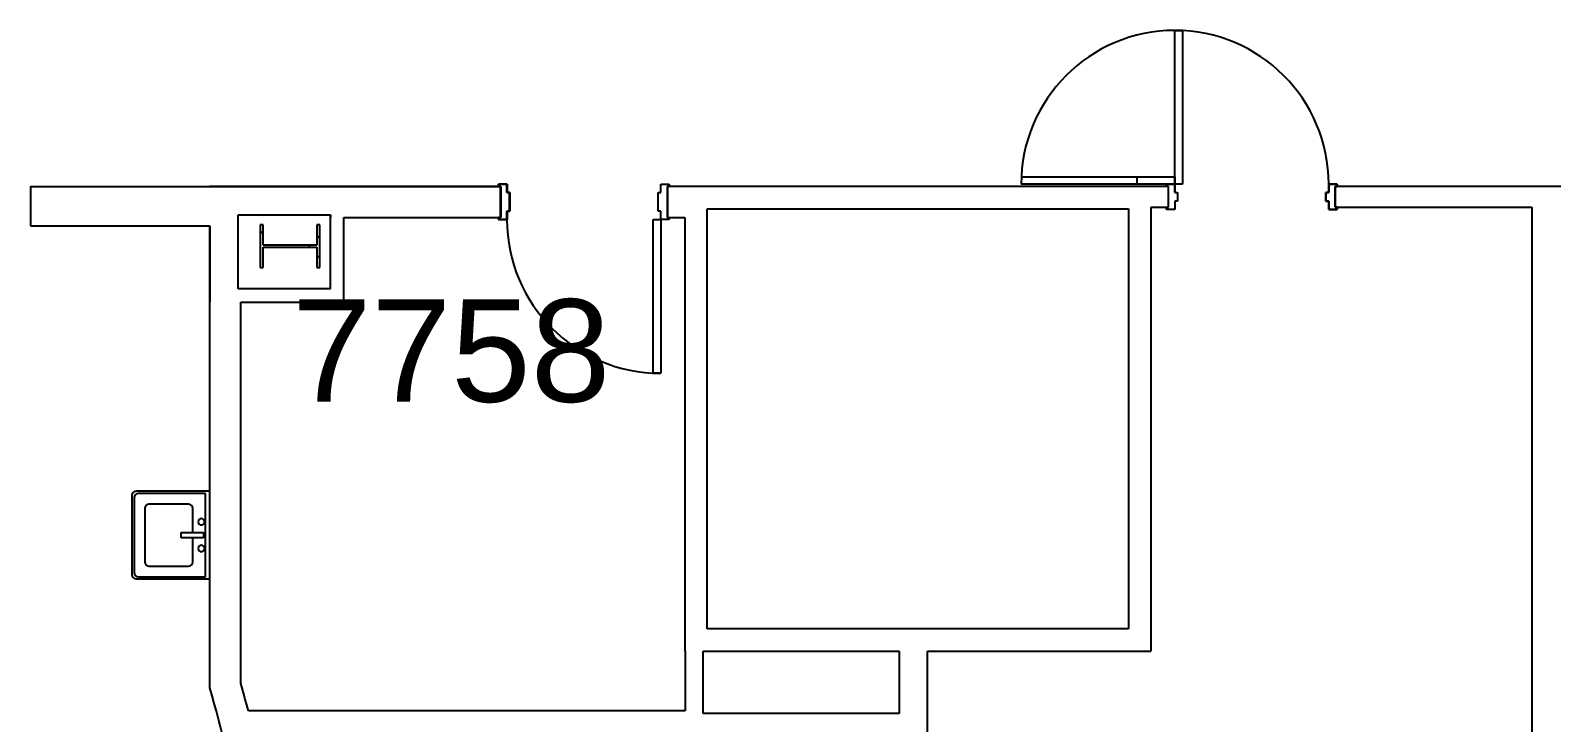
# Model space of a CAD drawing. Header units: inches. Extents: x -59 to 5673, y -29 to 4299.
# Drawn here: x 1069.8 to 1426, y 3741.6 to 3903.6 of the extents above; entities that cross this region are included whole.
import ezdxf

# ---------------------------------------------------------------- set-up
doc = ezdxf.new("R2010")
doc.units = ezdxf.units.IN
doc.header["$LTSCALE"] = 96
doc.header["$MEASUREMENT"] = 0
for name, color, linetype in [('A-ANNO-ROOM', 4, 'Continuous'), ('A-COLS', 5, 'Continuous'), ('A-DOOR', 2, 'Continuous'), ('A-FLOR-PFIX', 2, 'Continuous'), ('A-WALL-FULL', 6, 'Continuous')]:
    doc.layers.add(name, color=color, linetype=linetype)
doc.styles.add('ARIAL', font='arial.ttf')

msp = doc.modelspace()

# ---------------------------------------------------------------- linework, layer by layer
at = {"layer": 'A-COLS'}
for p, q in [((1124.3, 3858.08), (1123.58, 3858.08)), ((1123.58, 3858.08), (1123.58, 3848.08)), ((1124.3, 3853.28), (1124.3, 3858.08)), ((1137.58, 3858.08), (1136.86, 3858.08)), ((1136.86, 3858.08), (1136.86, 3853.28)), ((1137.58, 3848.08), (1137.58, 3858.08)), ((1123.58, 3855.98), (1124.3, 3856.7)), ((1136.86, 3853.28), (1124.3, 3853.28)), ((1134.86, 3852.87), (1135.28, 3853.28)), ((1136.86, 3854.86), (1137.58, 3855.58)), ((1124.3, 3848.08), (1124.3, 3852.87)), ((1124.3, 3852.87), (1136.86, 3852.87)), ((1136.86, 3852.87), (1136.86, 3848.08)), ((1136.86, 3850.26), (1137.58, 3850.98)), ((1123.58, 3848.08), (1124.3, 3848.08)), ((1136.86, 3848.08), (1137.58, 3848.08))]:
    msp.add_line(p, q, dxfattribs=at)
at = {"layer": 'A-DOOR'}
for p, q in [((1337.77, 3903.58), (1339.52, 3903.58)), ((1337.77, 3867.58), (1337.77, 3903.58)), ((1339.52, 3903.58), (1339.52, 3867.58)), ((1179.39, 3867.58), (1179.39, 3867.08)), ((1181.39, 3867.58), (1179.39, 3867.58)), ((1179.39, 3867.58), (1181.39, 3867.58)), ((1179.39, 3867.08), (1179.39, 3867.58)), ((1179.45, 3867.58), (1179.45, 3867.08)), ((1181.45, 3867.58), (1179.45, 3867.58)), ((1179.45, 3867.58), (1181.45, 3867.58)), ((1179.45, 3867.08), (1179.45, 3867.58)), ((1181.39, 3865.64), (1181.39, 3867.58)), ((1181.39, 3867.58), (1181.39, 3865.64)), ((1181.45, 3865.64), (1181.45, 3867.58)), ((1181.45, 3867.58), (1181.45, 3865.64)), ((1217.39, 3867.58), (1219.39, 3867.58)), ((1217.39, 3865.64), (1217.39, 3867.58)), ((1217.39, 3867.58), (1219.39, 3867.58)), ((1217.39, 3865.64), (1217.39, 3867.58)), ((1219.39, 3867.58), (1219.39, 3867.08)), ((1219.39, 3867.58), (1219.39, 3867.08)), ((1301.77, 3869.33), (1337.77, 3869.33)), ((1337.77, 3867.58), (1301.77, 3867.58)), ((1328.95, 3867.58), (1328.95, 3869.33)), ((1335.77, 3867.08), (1335.77, 3867.58)), ((1335.77, 3867.58), (1337.77, 3867.58)), ((1335.77, 3867.58), (1337.77, 3867.58)), ((1335.77, 3867.08), (1335.77, 3867.58)), ((1337.77, 3869.33), (1337.77, 3867.58)), ((1337.77, 3865.64), (1337.77, 3869.33)), ((1339.52, 3867.58), (1337.77, 3867.58)), ((1337.77, 3867.58), (1337.77, 3865.64)), ((1373.77, 3867.58), (1373.77, 3865.64)), ((1375.77, 3867.58), (1373.77, 3867.58)), ((1373.77, 3867.58), (1375.77, 3867.58)), ((1373.77, 3865.64), (1373.77, 3867.58)), ((1373.77, 3867.58), (1373.77, 3865.64)), ((1375.77, 3867.58), (1373.77, 3867.58)), ((1373.77, 3867.58), (1375.77, 3867.58)), ((1373.77, 3865.64), (1373.77, 3867.58)), ((1375.77, 3867.08), (1375.77, 3867.58)), ((1375.77, 3867.08), (1375.77, 3867.58)), ((1375.77, 3867.08), (1375.77, 3867.58)), ((1375.77, 3867.58), (1375.77, 3867.08)), ((1179.39, 3867.08), (1179.89, 3867.08)), ((1179.89, 3867.08), (1179.39, 3867.08)), ((1179.45, 3867.08), (1179.95, 3867.08)), ((1179.95, 3867.08), (1179.45, 3867.08)), ((1179.89, 3867.08), (1179.89, 3859.83)), ((1179.89, 3859.83), (1179.89, 3867.08)), ((1179.95, 3867.08), (1179.95, 3859.83)), ((1179.95, 3859.83), (1179.95, 3867.08)), ((1182.02, 3865.64), (1181.39, 3865.64)), ((1181.39, 3865.64), (1182.02, 3865.64)), ((1182.08, 3865.64), (1181.45, 3865.64)), ((1181.45, 3865.64), (1182.08, 3865.64)), ((1182.02, 3861.26), (1182.02, 3865.64)), ((1182.02, 3865.64), (1182.02, 3861.26)), ((1182.08, 3861.26), (1182.08, 3865.64)), ((1182.08, 3865.64), (1182.08, 3861.26)), ((1216.77, 3865.64), (1217.39, 3865.64)), ((1216.77, 3861.26), (1216.77, 3865.64)), ((1216.77, 3865.64), (1217.39, 3865.64)), ((1216.77, 3861.26), (1216.77, 3865.64)), ((1218.89, 3867.08), (1218.89, 3859.83)), ((1219.39, 3867.08), (1218.89, 3867.08)), ((1336.27, 3867.08), (1335.77, 3867.08)), ((1336.27, 3862.2), (1336.27, 3867.08)), ((1337.77, 3865.64), (1338.38, 3865.64)), ((1337.77, 3865.64), (1338.38, 3865.64)), ((1338.38, 3865.64), (1338.38, 3863.64)), ((1338.38, 3865.64), (1338.38, 3863.64)), ((1373.14, 3865.64), (1373.14, 3863.64)), ((1373.77, 3865.64), (1373.14, 3865.64)), ((1373.14, 3865.64), (1373.77, 3865.64)), ((1373.14, 3863.64), (1373.14, 3865.64)), ((1373.14, 3865.64), (1373.14, 3863.64)), ((1373.77, 3865.64), (1373.14, 3865.64)), ((1373.14, 3865.64), (1373.77, 3865.64)), ((1373.14, 3863.64), (1373.14, 3865.64)), ((1375.27, 3867.08), (1375.77, 3867.08)), ((1375.27, 3862.2), (1375.27, 3867.08)), ((1375.27, 3862.2), (1375.27, 3867.08)), ((1375.77, 3867.08), (1375.27, 3867.08)), ((1375.27, 3867.08), (1375.77, 3867.08)), ((1375.27, 3862.2), (1375.27, 3867.08)), ((1375.27, 3867.08), (1375.27, 3862.2)), ((1375.77, 3867.08), (1375.27, 3867.08)), ((1181.39, 3861.26), (1182.02, 3861.26)), ((1181.39, 3859.33), (1181.39, 3861.26)), ((1181.39, 3861.26), (1181.39, 3859.33)), ((1182.02, 3861.26), (1181.39, 3861.26)), ((1181.45, 3861.26), (1182.08, 3861.26)), ((1181.45, 3859.33), (1181.45, 3861.26)), ((1181.45, 3861.26), (1181.45, 3859.33)), ((1182.08, 3861.26), (1181.45, 3861.26)), ((1217.39, 3861.26), (1216.77, 3861.26)), ((1217.39, 3861.26), (1216.77, 3861.26)), ((1217.39, 3859.33), (1217.39, 3861.26)), ((1217.39, 3859.33), (1217.39, 3861.26)), ((1335.77, 3861.7), (1335.77, 3862.2)), ((1335.77, 3862.2), (1336.27, 3862.2)), ((1335.77, 3861.7), (1335.77, 3862.2)), ((1337.77, 3861.7), (1335.77, 3861.7)), ((1337.77, 3861.7), (1335.77, 3861.7)), ((1337.77, 3863.64), (1337.77, 3861.7)), ((1338.38, 3863.64), (1337.77, 3863.64)), ((1337.77, 3863.64), (1337.77, 3861.7)), ((1338.38, 3863.64), (1337.77, 3863.64)), ((1373.14, 3863.64), (1373.77, 3863.64)), ((1373.77, 3863.64), (1373.14, 3863.64)), ((1373.14, 3863.64), (1373.77, 3863.64)), ((1373.77, 3863.64), (1373.14, 3863.64)), ((1373.77, 3863.64), (1373.77, 3861.7)), ((1373.77, 3861.7), (1373.77, 3863.64)), ((1373.77, 3863.64), (1373.77, 3861.7)), ((1373.77, 3861.7), (1373.77, 3863.64)), ((1373.77, 3861.7), (1375.77, 3861.7)), ((1375.77, 3861.7), (1373.77, 3861.7)), ((1373.77, 3861.7), (1375.77, 3861.7)), ((1375.77, 3861.7), (1373.77, 3861.7)), ((1375.77, 3862.2), (1375.27, 3862.2)), ((1375.27, 3862.2), (1375.77, 3862.2)), ((1375.77, 3862.2), (1375.27, 3862.2)), ((1375.27, 3862.2), (1375.77, 3862.2)), ((1375.77, 3861.7), (1375.77, 3862.2)), ((1375.77, 3861.7), (1375.77, 3862.2)), ((1375.77, 3861.7), (1375.77, 3862.2)), ((1375.77, 3862.2), (1375.77, 3861.7)), ((1179.39, 3859.83), (1179.39, 3859.33)), ((1179.89, 3859.83), (1179.39, 3859.83)), ((1179.39, 3859.83), (1179.89, 3859.83)), ((1179.39, 3859.33), (1179.39, 3859.83)), ((1179.39, 3859.33), (1181.39, 3859.33)), ((1181.39, 3859.33), (1179.39, 3859.33)), ((1179.45, 3859.83), (1179.45, 3859.33)), ((1179.95, 3859.83), (1179.45, 3859.83)), ((1179.45, 3859.83), (1179.95, 3859.83)), ((1179.45, 3859.33), (1179.45, 3859.83)), ((1179.45, 3859.33), (1181.45, 3859.33)), ((1181.45, 3859.33), (1179.45, 3859.33)), ((1215.64, 3859.33), (1217.39, 3859.33)), ((1215.64, 3823.33), (1215.64, 3859.33)), ((1217.39, 3859.33), (1217.39, 3823.33)), ((1219.39, 3859.33), (1217.39, 3859.33)), ((1219.39, 3859.33), (1217.39, 3859.33)), ((1218.89, 3859.83), (1219.39, 3859.83)), ((1219.39, 3859.83), (1219.39, 3859.33)), ((1219.39, 3859.83), (1219.39, 3859.33)), ((1217.39, 3823.33), (1215.64, 3823.33))]:
    msp.add_line(p, q, dxfattribs=at)
for centre, start, end in [((1337.77, 3867.58), 90, 180), ((1337.77, 3867.58), 0, 90), ((1337.77, 3867.58), 0, 90), ((1217.39, 3859.33), 180, 270), ((1217.39, 3859.33), 180, 270)]:
    msp.add_arc(centre, 36, start, end, dxfattribs=at)
at = {"layer": 'A-FLOR-PFIX'}
for p, q in [((1093.58, 3794.7), (1093.58, 3776.2)), ((1094.08, 3794.2), (1094.08, 3776.7)), ((1111.83, 3795.7), (1094.58, 3795.7)), ((1110.83, 3795.2), (1095.08, 3795.2)), ((1110.83, 3775.7), (1110.83, 3795.2)), ((1096.58, 3791.7), (1096.58, 3779.2)), ((1106.83, 3792.7), (1097.58, 3792.7)), ((1107.83, 3786.07), (1107.83, 3791.7)), ((1105.15, 3786.07), (1110.37, 3786.07)), ((1105.15, 3784.83), (1105.15, 3786.07)), ((1110.37, 3786.07), (1110.37, 3784.83)), ((1110.37, 3784.83), (1105.15, 3784.83)), ((1107.83, 3779.2), (1107.83, 3784.83)), ((1094.58, 3775.2), (1111.83, 3775.2)), ((1095.08, 3775.7), (1110.83, 3775.7)), ((1097.58, 3778.2), (1106.83, 3778.2))]:
    msp.add_line(p, q, dxfattribs=at)
for centre, radius, start, end in [((1094.58, 3794.7), 1, 90, 180), ((1095.08, 3794.2), 1, 90, 180), ((1097.58, 3791.7), 1, 90, 180), ((1106.83, 3791.7), 1, 0, 90), ((1109.83, 3788.57), 0.75, 90, 270), ((1109.83, 3788.57), 0.75, 270, 90), ((1109.83, 3782.33), 0.75, 90, 270), ((1109.83, 3782.33), 0.75, 270, 90), ((1097.58, 3779.2), 1, 180, 270), ((1106.83, 3779.2), 1, 270, 0), ((1094.58, 3776.2), 1, 180, 270), ((1095.08, 3776.7), 1, 180, 270)]:
    msp.add_arc(centre, radius, start, end, dxfattribs=at)
at = {"layer": 'A-WALL-FULL'}
for p, q in [((1069.83, 3867.08), (1179.95, 3867.08)), ((1069.83, 3867.08), (1069.83, 3857.83)), ((1140.08, 3867.08), (1111.83, 3867.08)), ((1179.95, 3867.08), (1140.08, 3867.08)), ((1179.89, 3859.83), (1179.89, 3867.08)), ((1179.95, 3859.83), (1179.95, 3867.08)), ((1218.89, 3867.08), (1218.89, 3859.83)), ((1223.08, 3867.08), (1218.95, 3867.08)), ((1218.95, 3867.08), (1218.95, 3859.83)), ((1336.27, 3867.08), (1223.02, 3867.08)), ((1336.27, 3862.2), (1336.27, 3867.08)), ((1336.27, 3862.2), (1336.27, 3867.08)), ((1421.33, 3867.08), (1375.27, 3867.08)), ((1375.27, 3867.08), (1375.27, 3862.2)), ((1375.27, 3862.2), (1375.27, 3867.08)), ((1375.27, 3867.08), (1375.27, 3862.2)), ((1421.33, 3867.08), (1402.45, 3867.08)), ((1456.7, 3867.08), (1421.33, 3867.08)), ((1118.45, 3843.08), (1118.45, 3860.45)), ((1118.45, 3860.45), (1140.08, 3860.45)), ((1140.08, 3843.08), (1140.08, 3860.45)), ((1140.08, 3860.45), (1140.08, 3859.83)), ((1228.27, 3763.51), (1228.27, 3861.83)), ((1228.27, 3861.83), (1326.89, 3861.83)), ((1326.89, 3861.83), (1326.89, 3763.51)), ((1332.14, 3862.2), (1336.27, 3862.2)), ((1332.14, 3862.2), (1332.14, 3758.26)), ((1332.14, 3862.2), (1336.27, 3862.2)), ((1375.27, 3862.2), (1421.33, 3862.2)), ((1402.45, 3862.2), (1421.33, 3862.2)), ((1421.33, 3862.2), (1421.33, 3604.08)), ((1069.83, 3857.83), (1111.83, 3857.83)), ((1111.83, 3857.83), (1111.83, 3839.95)), ((1111.83, 3749.66), (1111.83, 3857.83)), ((1143.2, 3839.95), (1143.2, 3859.83)), ((1143.2, 3859.83), (1179.95, 3859.83)), ((1218.95, 3859.83), (1223.02, 3859.83)), ((1223.02, 3859.83), (1223.02, 3758.26)), ((1140.08, 3843.08), (1118.45, 3843.08)), ((1119.08, 3839.95), (1143.2, 3839.95)), ((1119.08, 3750.7), (1119.08, 3839.95)), ((1140.08, 3839.95), (1142.58, 3839.95)), ((1142.58, 3839.95), (1143.2, 3839.95)), ((1326.89, 3763.51), (1228.27, 3763.51)), ((1223.08, 3758.33), (1223.08, 3744.33)), ((1227.33, 3758.26), (1273.2, 3758.26)), ((1227.33, 3743.7), (1227.33, 3758.26)), ((1273.2, 3758.26), (1273.2, 3743.7)), ((1279.83, 3743.7), (1279.83, 3758.26)), ((1279.83, 3604.08), (1279.83, 3758.26)), ((1279.83, 3758.26), (1332.14, 3758.26)), ((1223.08, 3744.33), (1120.85, 3744.33)), ((1273.2, 3743.7), (1227.33, 3743.7)), ((1279.83, 3739.45), (1279.83, 3743.7))]:
    msp.add_line(p, q, dxfattribs=at)
for radius, start, end in [(300.37, 14.9027, 16.1646), (293.13, 4.5518, 16.3646)]:
    msp.add_arc((830.58, 3667.08), radius, start, end, dxfattribs=at)

# ---------------------------------------------------------------- texts
at = {"layer": 'A-ANNO-ROOM', "style": 'ARIAL'}
msp.add_text('7758', height=24, dxfattribs=at).set_placement((1131.03, 3816.65))

doc.saveas('drawing.dxf')
